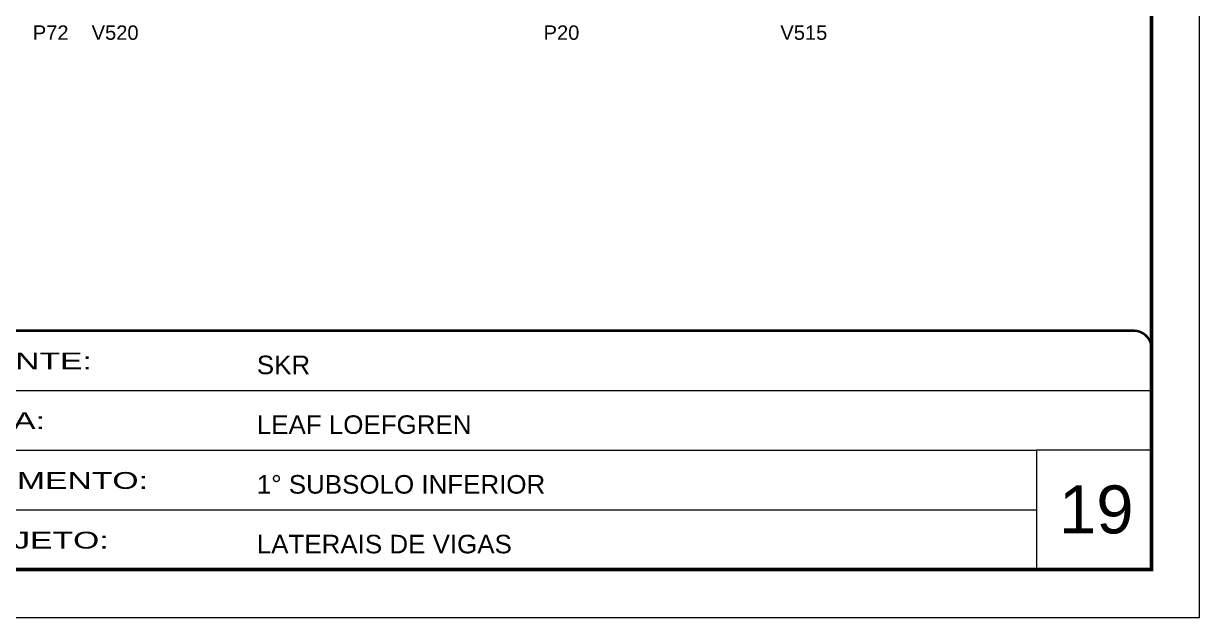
# Model space of a CAD drawing. Extents: x 3309 to 9590, y -2522 to 14608.
# Drawn here: x 6997 to 7978, y 8964 to 9459 of the extents above; entities that cross this region are included whole.
import ezdxf

# ---------------------------------------------------------------- set-up
doc = ezdxf.new("R2010")
doc.units = 0
doc.linetypes.add('CONTINUO', pattern=[0])
doc.linetypes.add('DASHED', pattern=[0.75, 0.5, -0.25])
doc.layers.add('5', color=5, linetype='Continuous')
for name, color, linetype, lineweight in [('CARIMBO', 255, 'Continuous', 9), ('Folhas', 255, 'Continuous', 9), ('SARRAFO DE PRESSAO', 251, 'DASHED', 9)]:
    doc.layers.add(name, color=color, linetype=linetype, lineweight=lineweight)
doc.styles.add('ARIAL', font='arial.ttf')
doc.styles.get("Standard").update_dxf_attribs({"font": 'arial.ttf'})
doc.styles.add('Tecnologia', font='')
doc.styles.get('Tecnologia').set_extended_font_data('Forgotten Futurist')

# ---------------------------------------------------------------- blocks, each defined once
blk = doc.blocks.new('9999999999')
at = {"color": 30, "linetype": 'CONTINUO'}
for p, q in [((98564.56, 34379.64), (99583.98, 34379.64)), ((98564.56, 34329.83), (99487.98, 34329.83)), ((99583.98, 34329.83), (99487.98, 34329.83)), ((99487.98, 34329.83), (99487.98, 34230.21)), ((98564.56, 34280.02), (99487.98, 34280.02))]:
    blk.add_line(p, q, dxfattribs=at)
at = {"color": 30, "linetype": 'CONTINUO', "const_width": 2}
blk.add_lwpolyline([(99583.98, 34230.21), (99583.98, 34414.45, 0.414214), (99568.98, 34429.45), (98228.98, 34429.45, 0.414214), (98213.98, 34414.45), (98213.98, 34245.21, 0.414214), (98228.98, 34230.21), (99583.98, 34230.21)], format="xyb", dxfattribs=at)
at = {"layer": 'Folhas'}
blk.add_lwpolyline([(98138.98, 34190.21), (99623.98, 34190.21), (99623.98, 35240.21), (98138.98, 35240.21)], close=True, dxfattribs=at)
at = {"layer": 'Folhas', "color": 30, "const_width": 3}
blk.add_lwpolyline([(98213.98, 34230.21), (99583.98, 34230.21), (99583.98, 35200.21), (98213.98, 35200.21)], close=True, dxfattribs=at)
at = {"color": 7, "linetype": 'Continuous', "ltscale": 5, "style": 'ARIAL'}
for s, height, p in [('SKR', 15.483, (98837.68, 34393.13)), ('LEAF LOEFGREN', 15.4829, (98837.68, 34343.32)), ('1° SUBSOLO INFERIOR', 15.4829, (98837.68, 34293.51)), ('LATERAIS DE VIGAS', 15.4829, (98837.68, 34243.7))]:
    blk.add_text(s, height=height, dxfattribs=at).set_placement(p)
at = {"layer": 'Folhas', "color": 7, "style": 'Tecnologia', "width": 1.5}
for s, p in [('CLIENTE:', (98573.65, 34397.17)), ('OBRA:', (98573.65, 34347.31)), ('PAVIMENTO:', (98573.65, 34297.5)), ('PROJETO:', (98573.65, 34247.69))]:
    blk.add_text(s, height=14, dxfattribs=at).set_placement(p)

msp = doc.modelspace()

# ---------------------------------------------------------------- block references
at = {"layer": 'SARRAFO DE PRESSAO', "color": 6, "linetype": 'ByBlock'}
msp.add_blockref('9999999999', (-91646.11, -25226.65), dxfattribs=at)

# ---------------------------------------------------------------- texts
at = {"layer": '5', "linetype": 'Continuous'}
for s, p in [('P72', (7004.71, 9445.37, 0)), ('V520', (7053.81, 9445.37, 0)), ('P20', (7430.78, 9445.37, 0)), ('V515', (7628.29, 9445.37, 0))]:
    msp.add_text(s, height=12, rotation=359.99996, dxfattribs=at).set_placement(p)
at = {"layer": 'CARIMBO', "style": 'ARIAL'}
msp.add_text('19', height=40, dxfattribs=at).set_placement((7860.73, 9033.7))

doc.saveas('drawing.dxf')
